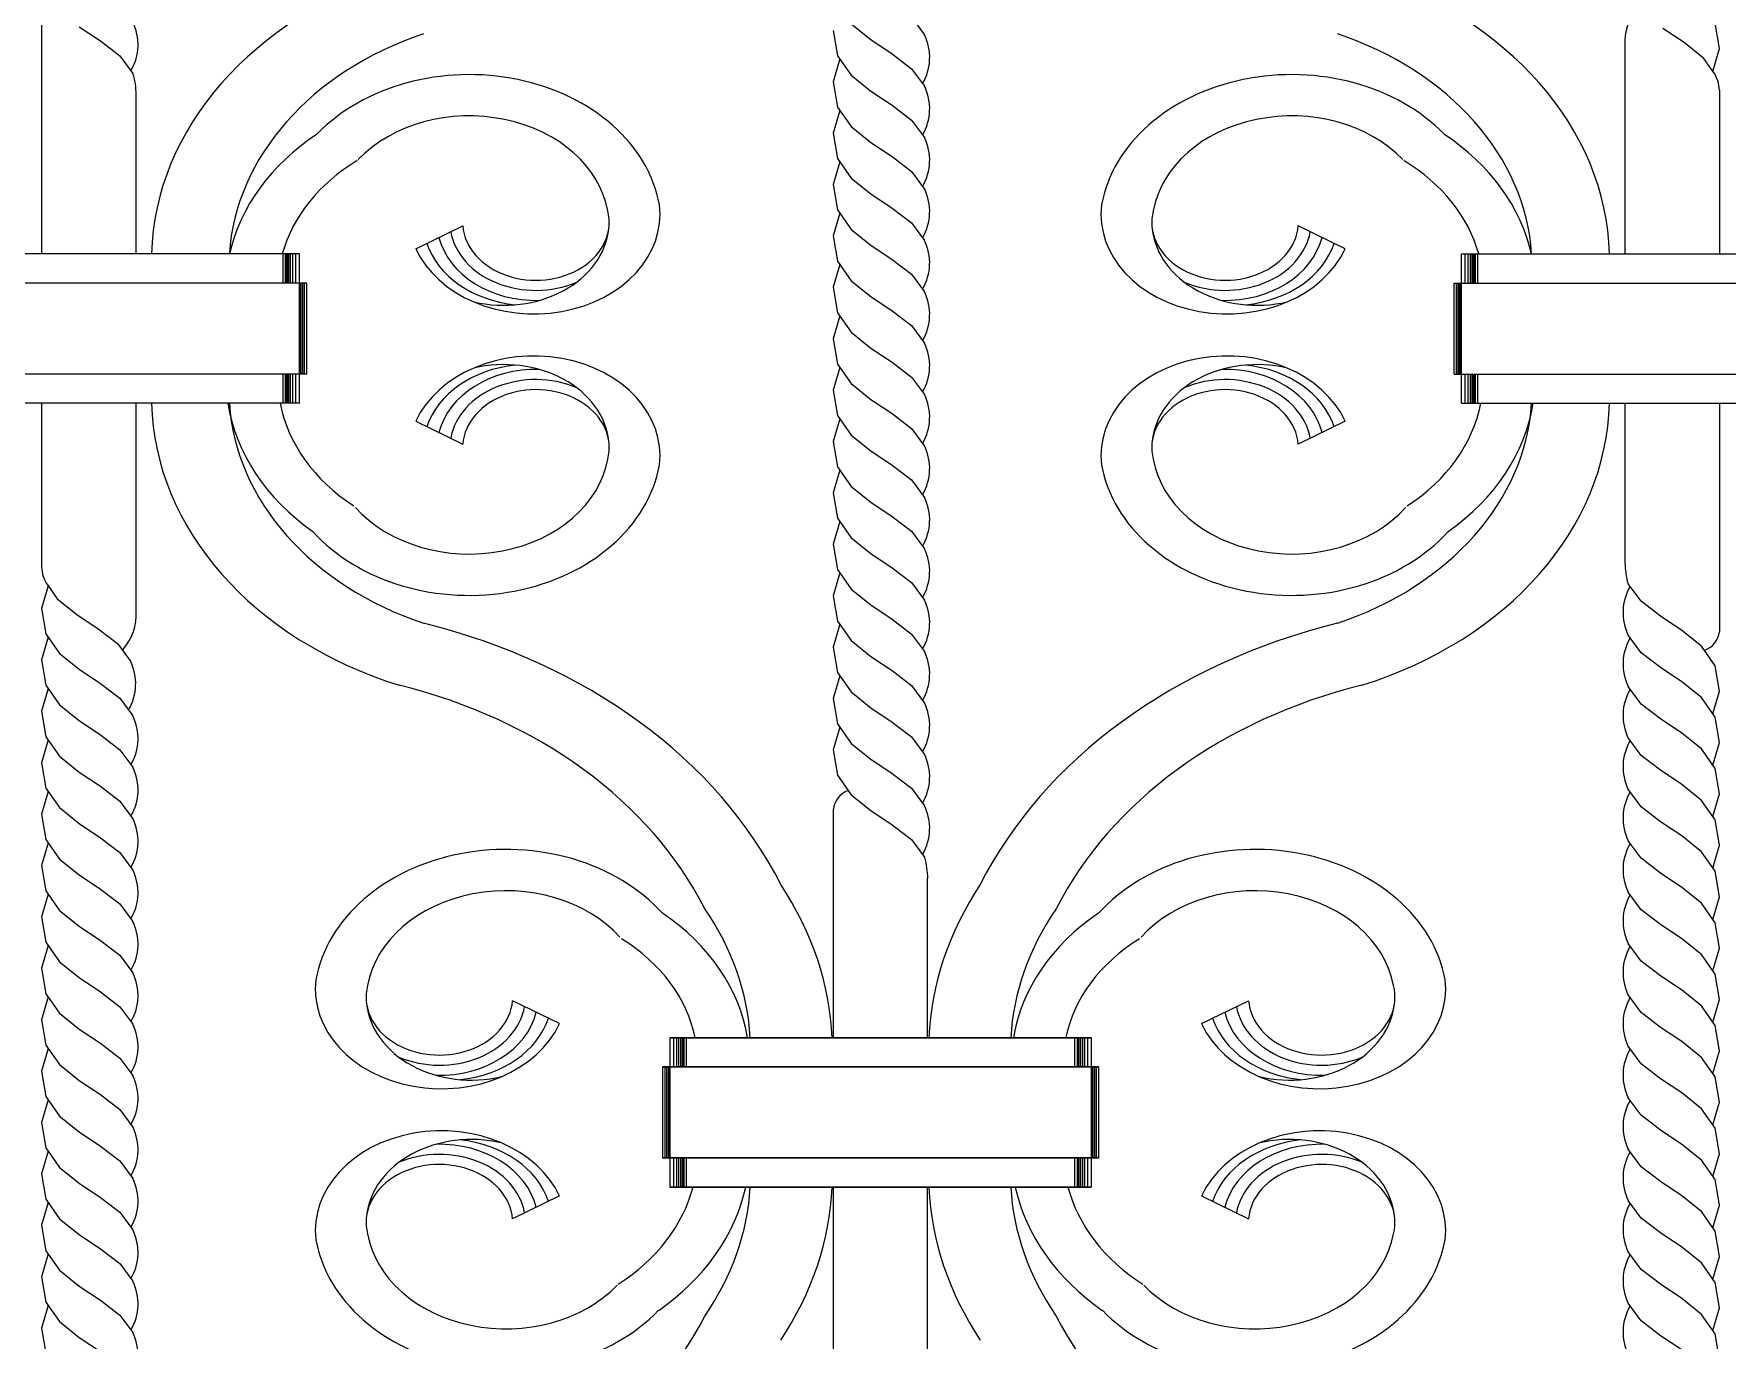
# Model space of a CAD drawing. Header units: inches. Extents: x 16.4 to 39.1, y 11.1 to 26.9.
# Drawn here: x 21.1581 to 21.5335, y 20.6792 to 20.9688 of the extents above; entities that cross this region are included whole.
import ezdxf

# ---------------------------------------------------------------- set-up
doc = ezdxf.new("R2010")
doc.units = ezdxf.units.IN
doc.header["$MEASUREMENT"] = 0

msp = doc.modelspace()

# ---------------------------------------------------------------- linework, layer by layer
at = {"lineweight": 9}
for p, q in [((21.35269, 20.97252), (21.3556, 20.96863)), ((21.15987, 20.92006), (21.15987, 20.97076)), ((21.16819, 20.97042), (21.17293, 20.96727)), ((21.33536, 20.96963), (21.33628, 20.964)), ((21.33935, 20.97107), (21.34369, 20.96757)), ((21.52398, 20.96692), (21.51924, 20.97007)), ((21.5318, 20.96558), (21.53088, 20.97121)), ((21.17293, 20.96727), (21.17719, 20.96398)), ((21.34369, 20.96757), (21.34843, 20.96442)), ((21.3556, 20.96863), (21.3556, 20.96861)), ((21.51087, 20.96789), (21.51087, 20.92006)), ((21.52832, 20.96342), (21.52398, 20.96692)), ((21.53036, 20.96054), (21.5318, 20.96558)), ((21.17719, 20.96398), (21.1801, 20.96008)), ((21.33679, 20.96328), (21.33536, 20.95824)), ((21.33628, 20.964), (21.33935, 20.95968)), ((21.34843, 20.96442), (21.35269, 20.96113)), ((21.53045, 20.96042), (21.52832, 20.96342)), ((21.1801, 20.96008), (21.1801, 20.96006)), ((21.33536, 20.95824), (21.33628, 20.95261)), ((21.33935, 20.95968), (21.34369, 20.95618)), ((21.35269, 20.96113), (21.3556, 20.95723)), ((21.18078, 20.92006), (21.18078, 20.95539)), ((21.34369, 20.95618), (21.34843, 20.95302)), ((21.3556, 20.95723), (21.3556, 20.95721)), ((21.53179, 20.95637), (21.53179, 20.92006)), ((21.33679, 20.95189), (21.33536, 20.94685)), ((21.33628, 20.95261), (21.33935, 20.94828)), ((21.34843, 20.95302), (21.35269, 20.94973)), ((21.33536, 20.94685), (21.33628, 20.94121)), ((21.33935, 20.94828), (21.34369, 20.94478)), ((21.35269, 20.94973), (21.3556, 20.94584)), ((21.34369, 20.94478), (21.34843, 20.94163)), ((21.3556, 20.94584), (21.3556, 20.94582)), ((21.33679, 20.94049), (21.33536, 20.93545)), ((21.33628, 20.94121), (21.33935, 20.93689)), ((21.34843, 20.94163), (21.35269, 20.93834)), ((21.33536, 20.93545), (21.33628, 20.92982)), ((21.33935, 20.93689), (21.34369, 20.93339)), ((21.35269, 20.93834), (21.3556, 20.93444)), ((21.34369, 20.93339), (21.34843, 20.93023)), ((21.3556, 20.93444), (21.3556, 20.93442)), ((21.33679, 20.9291), (21.33536, 20.92406)), ((21.33628, 20.92982), (21.33935, 20.92549)), ((21.34843, 20.93023), (21.35269, 20.92695)), ((21.24279, 20.92121), (21.25322, 20.92628)), ((21.33536, 20.92406), (21.33628, 20.91843)), ((21.33935, 20.92549), (21.34369, 20.92199)), ((21.35269, 20.92695), (21.3556, 20.92305)), ((21.44887, 20.92121), (21.43843, 20.92628)), ((21.21702, 20.92006), (21.12363, 20.92006)), ((21.21337, 20.91361), (21.21337, 20.92006)), ((21.21392, 20.91361), (21.21392, 20.92006)), ((21.21409, 20.91361), (21.21409, 20.92006)), ((21.21433, 20.91361), (21.21433, 20.92006)), ((21.21466, 20.91361), (21.21466, 20.92006)), ((21.21506, 20.91361), (21.21506, 20.92006)), ((21.21555, 20.91361), (21.21555, 20.92006)), ((21.2162, 20.91361), (21.2162, 20.92006)), ((21.21702, 20.88696), (21.21702, 20.92006)), ((21.21702, 20.91361), (21.21702, 20.92006)), ((21.34369, 20.92199), (21.34843, 20.91884)), ((21.3556, 20.92305), (21.3556, 20.92303)), ((21.47463, 20.92006), (21.56802, 20.92006)), ((21.47463, 20.91361), (21.47463, 20.92006)), ((21.47463, 20.88696), (21.47463, 20.92006)), ((21.47545, 20.91361), (21.47545, 20.92006)), ((21.4761, 20.91361), (21.4761, 20.92006)), ((21.47659, 20.91361), (21.47659, 20.92006)), ((21.47699, 20.91361), (21.47699, 20.92006)), ((21.47732, 20.91361), (21.47732, 20.92006)), ((21.47756, 20.91361), (21.47756, 20.92006)), ((21.47773, 20.91361), (21.47773, 20.92006)), ((21.47828, 20.91361), (21.47828, 20.92006)), ((21.33679, 20.9177), (21.33536, 20.91266)), ((21.33628, 20.91843), (21.33935, 20.9141)), ((21.34843, 20.91884), (21.35269, 20.91555)), ((21.21865, 20.91361), (21.122, 20.91361)), ((21.21726, 20.8934), (21.21726, 20.91361)), ((21.21743, 20.8934), (21.21743, 20.91361)), ((21.21775, 20.8934), (21.21775, 20.91361)), ((21.21816, 20.8934), (21.21816, 20.91361)), ((21.21865, 20.8934), (21.21865, 20.91361)), ((21.33536, 20.91266), (21.33628, 20.90703)), ((21.33935, 20.9141), (21.34369, 20.9106)), ((21.35269, 20.91555), (21.3556, 20.91165)), ((21.473, 20.91361), (21.56965, 20.91361)), ((21.473, 20.8934), (21.473, 20.91361)), ((21.47349, 20.8934), (21.47349, 20.91361)), ((21.4739, 20.8934), (21.4739, 20.91361)), ((21.47422, 20.8934), (21.47422, 20.91361)), ((21.47439, 20.8934), (21.47439, 20.91361)), ((21.34369, 20.9106), (21.34843, 20.90744)), ((21.3556, 20.91165), (21.3556, 20.91163)), ((21.33679, 20.90631), (21.33536, 20.90127)), ((21.33628, 20.90703), (21.33935, 20.9027)), ((21.34843, 20.90744), (21.35269, 20.90416)), ((21.33536, 20.90127), (21.33628, 20.89564)), ((21.33935, 20.9027), (21.34369, 20.8992)), ((21.35269, 20.90416), (21.3556, 20.90026)), ((21.34369, 20.8992), (21.34843, 20.89605)), ((21.3556, 20.90026), (21.3556, 20.90024)), ((21.33679, 20.89491), (21.33536, 20.88987)), ((21.33628, 20.89564), (21.33935, 20.89131)), ((21.34843, 20.89605), (21.35269, 20.89276)), ((21.21865, 20.8934), (21.122, 20.8934)), ((21.21337, 20.88696), (21.21337, 20.8934)), ((21.21392, 20.88696), (21.21392, 20.8934)), ((21.21409, 20.88696), (21.21409, 20.8934)), ((21.21433, 20.88696), (21.21433, 20.8934)), ((21.21466, 20.88696), (21.21466, 20.8934)), ((21.21506, 20.88696), (21.21506, 20.8934)), ((21.21555, 20.88696), (21.21555, 20.8934)), ((21.2162, 20.88696), (21.2162, 20.8934)), ((21.21702, 20.88696), (21.21702, 20.8934)), ((21.33935, 20.89131), (21.34369, 20.88781)), ((21.35269, 20.89276), (21.3556, 20.88886)), ((21.473, 20.8934), (21.56965, 20.8934)), ((21.47463, 20.88696), (21.47463, 20.8934)), ((21.47545, 20.88696), (21.47545, 20.8934)), ((21.4761, 20.88696), (21.4761, 20.8934)), ((21.47659, 20.88696), (21.47659, 20.8934)), ((21.47699, 20.88696), (21.47699, 20.8934)), ((21.47732, 20.88696), (21.47732, 20.8934)), ((21.47756, 20.88696), (21.47756, 20.8934)), ((21.47773, 20.88696), (21.47773, 20.8934)), ((21.47828, 20.88696), (21.47828, 20.8934)), ((21.21702, 20.88696), (21.12363, 20.88696)), ((21.15987, 20.85065), (21.15987, 20.88696)), ((21.18078, 20.83913), (21.18078, 20.88696)), ((21.33536, 20.88987), (21.33628, 20.88424)), ((21.34369, 20.88781), (21.34843, 20.88465)), ((21.3556, 20.88886), (21.3556, 20.88884)), ((21.47463, 20.88696), (21.56802, 20.88696)), ((21.51087, 20.88696), (21.51087, 20.85163)), ((21.53179, 20.88696), (21.53179, 20.83626)), ((21.24279, 20.88297), (21.25322, 20.8779)), ((21.33679, 20.88352), (21.33536, 20.87848)), ((21.33628, 20.88424), (21.33935, 20.87991)), ((21.34843, 20.88465), (21.35269, 20.88137)), ((21.44887, 20.88297), (21.43843, 20.8779)), ((21.33935, 20.87991), (21.34369, 20.87641)), ((21.35269, 20.88137), (21.3556, 20.87747)), ((21.33536, 20.87848), (21.33628, 20.87285)), ((21.34369, 20.87641), (21.34843, 20.87326)), ((21.3556, 20.87747), (21.3556, 20.87745)), ((21.33679, 20.87212), (21.33536, 20.86708)), ((21.33628, 20.87285), (21.33935, 20.86852)), ((21.34843, 20.87326), (21.35269, 20.86997)), ((21.33935, 20.86852), (21.34369, 20.86502)), ((21.35269, 20.86997), (21.3556, 20.86607)), ((21.33536, 20.86708), (21.33628, 20.86145)), ((21.34369, 20.86502), (21.34843, 20.86186)), ((21.3556, 20.86607), (21.3556, 20.86605)), ((21.33679, 20.86073), (21.33536, 20.85569)), ((21.33628, 20.86145), (21.33935, 20.85712)), ((21.34843, 20.86186), (21.35269, 20.85858)), ((21.33935, 20.85712), (21.34369, 20.85362)), ((21.35269, 20.85858), (21.3556, 20.85468)), ((21.33536, 20.85569), (21.33628, 20.85006)), ((21.34369, 20.85362), (21.34843, 20.85047)), ((21.3556, 20.85468), (21.3556, 20.85466)), ((21.33679, 20.84933), (21.33536, 20.84429)), ((21.33628, 20.85006), (21.33935, 20.84573)), ((21.34843, 20.85047), (21.35269, 20.84718)), ((21.16129, 20.84648), (21.15986, 20.84144)), ((21.1612, 20.8466), (21.16333, 20.8436)), ((21.33935, 20.84573), (21.34369, 20.84223)), ((21.35269, 20.84718), (21.3556, 20.84328)), ((21.51155, 20.84694), (21.51155, 20.84695)), ((21.51446, 20.84304), (21.51155, 20.84694)), ((21.15986, 20.84144), (21.16077, 20.83581)), ((21.16333, 20.8436), (21.16767, 20.8401)), ((21.33536, 20.84429), (21.33628, 20.83866)), ((21.34369, 20.84223), (21.34843, 20.83907)), ((21.3556, 20.84328), (21.3556, 20.84326)), ((21.51872, 20.83975), (21.51446, 20.84304)), ((21.16767, 20.8401), (21.17241, 20.83695)), ((21.33679, 20.83794), (21.33536, 20.8329)), ((21.33628, 20.83866), (21.33935, 20.83433)), ((21.34843, 20.83907), (21.35269, 20.83579)), ((21.52346, 20.83659), (21.51872, 20.83975)), ((21.16129, 20.83509), (21.15986, 20.83005)), ((21.16077, 20.83581), (21.16384, 20.83148)), ((21.17241, 20.83695), (21.17668, 20.83366)), ((21.17668, 20.83366), (21.17959, 20.82976)), ((21.33935, 20.83433), (21.34369, 20.83083)), ((21.35269, 20.83579), (21.3556, 20.83189)), ((21.51155, 20.83554), (21.51155, 20.83556)), ((21.51446, 20.83164), (21.51155, 20.83554)), ((21.52781, 20.83309), (21.52346, 20.83659)), ((21.15986, 20.83005), (21.16077, 20.82442)), ((21.16384, 20.83148), (21.16819, 20.82798)), ((21.33536, 20.8329), (21.33628, 20.82727)), ((21.34369, 20.83083), (21.34843, 20.82768)), ((21.3556, 20.83189), (21.3556, 20.83187)), ((21.51872, 20.82835), (21.51446, 20.83164)), ((21.53088, 20.82877), (21.52781, 20.83309)), ((21.16819, 20.82798), (21.17293, 20.82483)), ((21.17959, 20.82976), (21.17959, 20.82974)), ((21.33679, 20.82654), (21.33536, 20.8215)), ((21.33628, 20.82727), (21.33935, 20.82294)), ((21.34843, 20.82768), (21.35269, 20.82439)), ((21.52346, 20.8252), (21.51872, 20.82835)), ((21.5318, 20.82314), (21.53088, 20.82877)), ((21.16129, 20.82369), (21.15986, 20.81865)), ((21.16077, 20.82442), (21.16384, 20.82009)), ((21.17293, 20.82483), (21.17719, 20.82154)), ((21.33935, 20.82294), (21.34369, 20.81944)), ((21.35269, 20.82439), (21.3556, 20.82049)), ((21.51155, 20.82415), (21.51155, 20.82416)), ((21.51446, 20.82025), (21.51155, 20.82415)), ((21.52781, 20.8217), (21.52346, 20.8252)), ((21.53036, 20.8181), (21.5318, 20.82314)), ((21.15986, 20.81865), (21.16077, 20.81302)), ((21.16384, 20.82009), (21.16819, 20.81659)), ((21.17719, 20.82154), (21.1801, 20.81764)), ((21.33536, 20.8215), (21.33628, 20.81587)), ((21.34369, 20.81944), (21.34843, 20.81628)), ((21.3556, 20.82049), (21.3556, 20.82048)), ((21.51872, 20.81696), (21.51446, 20.82025)), ((21.53088, 20.81737), (21.52781, 20.8217)), ((21.16819, 20.81659), (21.17293, 20.81343)), ((21.1801, 20.81764), (21.1801, 20.81762)), ((21.33679, 20.81515), (21.33536, 20.81011)), ((21.33628, 20.81587), (21.33935, 20.81155)), ((21.34843, 20.81628), (21.35269, 20.813)), ((21.52346, 20.81381), (21.51872, 20.81696)), ((21.5318, 20.81174), (21.53088, 20.81737)), ((21.16129, 20.8123), (21.15986, 20.80726)), ((21.16077, 20.81302), (21.16384, 20.80869)), ((21.17293, 20.81343), (21.17719, 20.81015)), ((21.33935, 20.81155), (21.34369, 20.80804)), ((21.35269, 20.813), (21.3556, 20.8091)), ((21.51155, 20.81275), (21.51155, 20.81277)), ((21.51446, 20.80885), (21.51155, 20.81275)), ((21.52781, 20.8103), (21.52346, 20.81381)), ((21.53036, 20.8067), (21.5318, 20.81174)), ((21.16384, 20.80869), (21.16819, 20.80519)), ((21.17719, 20.81015), (21.1801, 20.80625)), ((21.33536, 20.81011), (21.33628, 20.80448)), ((21.34369, 20.80804), (21.34843, 20.80489)), ((21.3556, 20.8091), (21.3556, 20.80908)), ((21.51872, 20.80557), (21.51446, 20.80885)), ((21.53088, 20.80598), (21.52781, 20.8103)), ((21.15986, 20.80726), (21.16077, 20.80163)), ((21.16819, 20.80519), (21.17293, 20.80204)), ((21.1801, 20.80625), (21.1801, 20.80623)), ((21.33628, 20.80448), (21.33935, 20.80015)), ((21.34843, 20.80489), (21.35269, 20.8016)), ((21.52346, 20.80241), (21.51872, 20.80557)), ((21.5318, 20.80035), (21.53088, 20.80598)), ((21.16129, 20.8009), (21.15986, 20.79586)), ((21.16077, 20.80163), (21.16384, 20.7973)), ((21.17293, 20.80204), (21.17719, 20.79875)), ((21.33935, 20.80015), (21.34369, 20.79665)), ((21.35269, 20.8016), (21.3556, 20.7977)), ((21.51155, 20.80136), (21.51155, 20.80137)), ((21.51446, 20.79746), (21.51155, 20.80136)), ((21.52781, 20.79891), (21.52346, 20.80241)), ((21.53036, 20.79531), (21.5318, 20.80035)), ((21.16384, 20.7973), (21.16819, 20.7938)), ((21.17719, 20.79875), (21.1801, 20.79485)), ((21.33537, 20.74629), (21.33537, 20.79698)), ((21.34369, 20.79665), (21.34843, 20.79349)), ((21.3556, 20.7977), (21.3556, 20.79769)), ((21.51872, 20.79417), (21.51446, 20.79746)), ((21.53088, 20.79458), (21.52781, 20.79891)), ((21.15986, 20.79586), (21.16077, 20.79023)), ((21.16819, 20.7938), (21.17293, 20.79064)), ((21.1801, 20.79485), (21.1801, 20.79483)), ((21.34843, 20.79349), (21.35269, 20.79021)), ((21.52346, 20.79102), (21.51872, 20.79417)), ((21.5318, 20.78895), (21.53088, 20.79458)), ((21.16129, 20.78951), (21.15986, 20.78447)), ((21.16077, 20.79023), (21.16384, 20.7859)), ((21.17293, 20.79064), (21.17719, 20.78736)), ((21.35269, 20.79021), (21.3556, 20.78631)), ((21.51155, 20.78996), (21.51155, 20.78998)), ((21.51446, 20.78606), (21.51155, 20.78996)), ((21.52781, 20.78751), (21.52346, 20.79102)), ((21.53036, 20.78391), (21.5318, 20.78895)), ((21.16384, 20.7859), (21.16819, 20.7824)), ((21.17719, 20.78736), (21.1801, 20.78346)), ((21.3556, 20.78631), (21.3556, 20.78629)), ((21.51872, 20.78278), (21.51446, 20.78606)), ((21.53088, 20.78319), (21.52781, 20.78751)), ((21.15986, 20.78447), (21.16077, 20.77884)), ((21.16819, 20.7824), (21.17293, 20.77925)), ((21.1801, 20.78346), (21.1801, 20.78344)), ((21.35628, 20.74629), (21.35628, 20.78162)), ((21.52346, 20.77962), (21.51872, 20.78278)), ((21.5318, 20.77756), (21.53088, 20.78319)), ((21.16129, 20.77811), (21.15986, 20.77307)), ((21.16077, 20.77884), (21.16384, 20.77451)), ((21.17293, 20.77925), (21.17719, 20.77596)), ((21.51155, 20.77857), (21.51155, 20.77858)), ((21.51446, 20.77467), (21.51155, 20.77857)), ((21.52781, 20.77612), (21.52346, 20.77962)), ((21.53036, 20.77252), (21.5318, 20.77756)), ((21.16384, 20.77451), (21.16819, 20.77101)), ((21.17719, 20.77596), (21.1801, 20.77206)), ((21.51872, 20.77138), (21.51446, 20.77467)), ((21.53088, 20.77179), (21.52781, 20.77612)), ((21.15986, 20.77307), (21.16077, 20.76744)), ((21.16819, 20.77101), (21.17293, 20.76785)), ((21.1801, 20.77206), (21.1801, 20.77204)), ((21.52346, 20.76823), (21.51872, 20.77138)), ((21.5318, 20.76616), (21.53088, 20.77179)), ((21.16129, 20.76672), (21.15986, 20.76168)), ((21.16077, 20.76744), (21.16384, 20.76311)), ((21.17293, 20.76785), (21.17719, 20.76457)), ((21.51155, 20.76717), (21.51155, 20.76719)), ((21.51446, 20.76327), (21.51155, 20.76717)), ((21.52781, 20.76472), (21.52346, 20.76823)), ((21.53036, 20.76112), (21.5318, 20.76616)), ((21.16384, 20.76311), (21.16819, 20.75961)), ((21.17719, 20.76457), (21.1801, 20.76067)), ((21.51872, 20.75999), (21.51446, 20.76327)), ((21.53088, 20.7604), (21.52781, 20.76472)), ((21.15986, 20.76168), (21.16077, 20.75605)), ((21.16819, 20.75961), (21.17293, 20.75646)), ((21.1801, 20.76067), (21.1801, 20.76065)), ((21.52346, 20.75683), (21.51872, 20.75999)), ((21.5318, 20.75477), (21.53088, 20.7604)), ((21.16129, 20.75532), (21.15986, 20.75028)), ((21.16077, 20.75605), (21.16384, 20.75172)), ((21.17293, 20.75646), (21.17719, 20.75317)), ((21.51155, 20.75578), (21.51155, 20.75579)), ((21.51446, 20.75188), (21.51155, 20.75578)), ((21.52781, 20.75333), (21.52346, 20.75683)), ((21.16384, 20.75172), (21.16819, 20.74822)), ((21.17719, 20.75317), (21.1801, 20.74927)), ((21.27468, 20.74943), (21.26424, 20.7545)), ((21.41697, 20.74943), (21.42741, 20.7545)), ((21.51872, 20.74859), (21.51446, 20.75188)), ((21.53088, 20.749), (21.52781, 20.75333)), ((21.53036, 20.74973), (21.5318, 20.75477)), ((21.15986, 20.75028), (21.16077, 20.74465)), ((21.16819, 20.74822), (21.17293, 20.74506)), ((21.1801, 20.74927), (21.1801, 20.74926)), ((21.52346, 20.74544), (21.51872, 20.74859)), ((21.5318, 20.74337), (21.53088, 20.749)), ((21.16129, 20.74393), (21.15986, 20.73889)), ((21.16077, 20.74465), (21.16384, 20.74033)), ((21.17293, 20.74506), (21.17719, 20.74178)), ((21.29913, 20.74629), (21.29913, 20.71319)), ((21.29913, 20.74629), (21.29913, 20.73984)), ((21.29913, 20.74629), (21.29913, 20.73984)), ((21.29913, 20.74629), (21.29913, 20.71319)), ((21.39252, 20.74629), (21.29913, 20.74629)), ((21.29913, 20.74629), (21.39252, 20.74629)), ((21.29994, 20.74629), (21.29994, 20.73984)), ((21.29994, 20.74629), (21.29994, 20.73984)), ((21.30059, 20.74629), (21.30059, 20.73984)), ((21.30059, 20.74629), (21.30059, 20.73984)), ((21.30108, 20.74629), (21.30108, 20.73984)), ((21.30108, 20.74629), (21.30108, 20.73984)), ((21.30149, 20.74629), (21.30149, 20.73984)), ((21.30149, 20.74629), (21.30149, 20.73984)), ((21.30182, 20.74629), (21.30182, 20.73984)), ((21.30182, 20.74629), (21.30182, 20.73984)), ((21.30206, 20.74629), (21.30206, 20.73984)), ((21.30206, 20.74629), (21.30206, 20.73984)), ((21.30222, 20.74629), (21.30222, 20.73984)), ((21.30222, 20.74629), (21.30222, 20.73984)), ((21.30278, 20.74629), (21.30278, 20.73984)), ((21.30278, 20.74629), (21.30278, 20.73984)), ((21.38887, 20.74629), (21.38887, 20.73984)), ((21.38887, 20.74629), (21.38887, 20.73984)), ((21.38943, 20.74629), (21.38943, 20.73984)), ((21.38943, 20.74629), (21.38943, 20.73984)), ((21.38959, 20.74629), (21.38959, 20.73984)), ((21.38959, 20.74629), (21.38959, 20.73984)), ((21.38983, 20.74629), (21.38983, 20.73984)), ((21.38983, 20.74629), (21.38983, 20.73984)), ((21.39016, 20.74629), (21.39016, 20.73984)), ((21.39016, 20.74629), (21.39016, 20.73984)), ((21.39057, 20.74629), (21.39057, 20.73984)), ((21.39057, 20.74629), (21.39057, 20.73984)), ((21.39106, 20.74629), (21.39106, 20.73984)), ((21.39106, 20.74629), (21.39106, 20.73984)), ((21.39171, 20.74629), (21.39171, 20.73984)), ((21.39171, 20.74629), (21.39171, 20.73984)), ((21.39252, 20.74629), (21.39252, 20.71319)), ((21.39252, 20.74629), (21.39252, 20.73984)), ((21.39252, 20.74629), (21.39252, 20.73984)), ((21.39252, 20.74629), (21.39252, 20.71319)), ((21.51155, 20.74438), (21.51155, 20.7444)), ((21.51446, 20.74048), (21.51155, 20.74438)), ((21.52781, 20.74194), (21.52346, 20.74544)), ((21.16384, 20.74033), (21.16819, 20.73682)), ((21.17719, 20.74178), (21.1801, 20.73788)), ((21.2975, 20.73984), (21.2975, 20.71963)), ((21.2975, 20.73984), (21.2975, 20.71963)), ((21.39415, 20.73984), (21.2975, 20.73984)), ((21.2975, 20.73984), (21.39415, 20.73984)), ((21.29799, 20.73984), (21.29799, 20.71963)), ((21.29799, 20.73984), (21.29799, 20.71963)), ((21.2984, 20.73984), (21.2984, 20.71963)), ((21.2984, 20.73984), (21.2984, 20.71963)), ((21.29872, 20.73984), (21.29872, 20.71963)), ((21.29872, 20.73984), (21.29872, 20.71963)), ((21.29888, 20.73984), (21.29888, 20.71963)), ((21.29888, 20.73984), (21.29888, 20.71963)), ((21.39277, 20.73984), (21.39277, 20.71963)), ((21.39277, 20.73984), (21.39277, 20.71963)), ((21.39293, 20.73984), (21.39293, 20.71963)), ((21.39293, 20.73984), (21.39293, 20.71963)), ((21.39325, 20.73984), (21.39325, 20.71963)), ((21.39325, 20.73984), (21.39325, 20.71963)), ((21.39366, 20.73984), (21.39366, 20.71963)), ((21.39366, 20.73984), (21.39366, 20.71963)), ((21.39415, 20.73984), (21.39415, 20.71963)), ((21.39415, 20.73984), (21.39415, 20.71963)), ((21.51872, 20.7372), (21.51446, 20.74048)), ((21.53088, 20.73761), (21.52781, 20.74194)), ((21.53036, 20.73833), (21.5318, 20.74337)), ((21.15986, 20.73889), (21.16077, 20.73326)), ((21.16819, 20.73682), (21.17293, 20.73367)), ((21.1801, 20.73788), (21.1801, 20.73786)), ((21.52346, 20.73404), (21.51872, 20.7372)), ((21.5318, 20.73198), (21.53088, 20.73761)), ((21.16129, 20.73253), (21.15986, 20.72749)), ((21.16077, 20.73326), (21.16384, 20.72893)), ((21.17293, 20.73367), (21.17719, 20.73038)), ((21.51155, 20.73299), (21.51155, 20.73301)), ((21.51446, 20.72909), (21.51155, 20.73299)), ((21.52781, 20.73054), (21.52346, 20.73404)), ((21.16384, 20.72893), (21.16819, 20.72543)), ((21.17719, 20.73038), (21.1801, 20.72648)), ((21.51872, 20.7258), (21.51446, 20.72909)), ((21.53088, 20.72621), (21.52781, 20.73054)), ((21.53036, 20.72694), (21.5318, 20.73198)), ((21.15986, 20.72749), (21.16077, 20.72186)), ((21.16819, 20.72543), (21.17293, 20.72227)), ((21.1801, 20.72648), (21.1801, 20.72647)), ((21.52346, 20.72265), (21.51872, 20.7258)), ((21.5318, 20.72058), (21.53088, 20.72621)), ((21.16129, 20.72114), (21.15986, 20.7161)), ((21.16077, 20.72186), (21.16384, 20.71754)), ((21.17293, 20.72227), (21.17719, 20.71899)), ((21.51155, 20.72159), (21.51155, 20.72161)), ((21.51446, 20.71769), (21.51155, 20.72159)), ((21.52781, 20.71915), (21.52346, 20.72265)), ((21.16384, 20.71754), (21.16819, 20.71403)), ((21.17719, 20.71899), (21.1801, 20.71509)), ((21.39415, 20.71963), (21.2975, 20.71963)), ((21.2975, 20.71963), (21.39415, 20.71963)), ((21.29913, 20.71963), (21.29913, 20.71319)), ((21.29913, 20.71963), (21.29913, 20.71319)), ((21.29994, 20.71963), (21.29994, 20.71319)), ((21.29994, 20.71963), (21.29994, 20.71319)), ((21.30059, 20.71963), (21.30059, 20.71319)), ((21.30059, 20.71963), (21.30059, 20.71319)), ((21.30108, 20.71963), (21.30108, 20.71319)), ((21.30108, 20.71963), (21.30108, 20.71319)), ((21.30149, 20.71963), (21.30149, 20.71319)), ((21.30149, 20.71963), (21.30149, 20.71319)), ((21.30182, 20.71963), (21.30182, 20.71319)), ((21.30182, 20.71963), (21.30182, 20.71319)), ((21.30206, 20.71963), (21.30206, 20.71319)), ((21.30206, 20.71963), (21.30206, 20.71319)), ((21.30222, 20.71963), (21.30222, 20.71319)), ((21.30222, 20.71963), (21.30222, 20.71319)), ((21.30278, 20.71963), (21.30278, 20.71319)), ((21.30278, 20.71963), (21.30278, 20.71319)), ((21.38887, 20.71963), (21.38887, 20.71319)), ((21.38887, 20.71963), (21.38887, 20.71319)), ((21.38943, 20.71963), (21.38943, 20.71319)), ((21.38943, 20.71963), (21.38943, 20.71319)), ((21.38959, 20.71963), (21.38959, 20.71319)), ((21.38959, 20.71963), (21.38959, 20.71319)), ((21.38983, 20.71963), (21.38983, 20.71319)), ((21.38983, 20.71963), (21.38983, 20.71319)), ((21.39016, 20.71963), (21.39016, 20.71319)), ((21.39016, 20.71963), (21.39016, 20.71319)), ((21.39057, 20.71963), (21.39057, 20.71319)), ((21.39057, 20.71963), (21.39057, 20.71319)), ((21.39106, 20.71963), (21.39106, 20.71319)), ((21.39106, 20.71963), (21.39106, 20.71319)), ((21.39171, 20.71963), (21.39171, 20.71319)), ((21.39171, 20.71963), (21.39171, 20.71319)), ((21.39252, 20.71963), (21.39252, 20.71319)), ((21.39252, 20.71963), (21.39252, 20.71319)), ((21.51872, 20.71441), (21.51446, 20.71769)), ((21.53088, 20.71482), (21.52781, 20.71915)), ((21.53036, 20.71554), (21.5318, 20.72058)), ((21.15986, 20.7161), (21.16077, 20.71047)), ((21.16819, 20.71403), (21.17293, 20.71088)), ((21.1801, 20.71509), (21.1801, 20.71507)), ((21.52346, 20.71125), (21.51872, 20.71441)), ((21.5318, 20.70919), (21.53088, 20.71482)), ((21.16129, 20.70974), (21.15986, 20.7047)), ((21.16077, 20.71047), (21.16384, 20.70614)), ((21.17293, 20.71088), (21.17719, 20.70759)), ((21.27468, 20.7112), (21.26424, 20.70613)), ((21.39252, 20.71319), (21.29913, 20.71319)), ((21.29913, 20.71319), (21.39252, 20.71319)), ((21.33537, 20.67688), (21.33537, 20.71319)), ((21.35628, 20.66535), (21.35628, 20.71319)), ((21.41697, 20.7112), (21.42741, 20.70613)), ((21.51155, 20.7102), (21.51155, 20.71022)), ((21.51446, 20.7063), (21.51155, 20.7102)), ((21.52781, 20.70775), (21.52346, 20.71125)), ((21.16384, 20.70614), (21.16819, 20.70264)), ((21.17719, 20.70759), (21.1801, 20.70369)), ((21.51872, 20.70301), (21.51446, 20.7063)), ((21.53088, 20.70342), (21.52781, 20.70775)), ((21.53036, 20.70415), (21.5318, 20.70919)), ((21.15986, 20.7047), (21.16077, 20.69907)), ((21.16819, 20.70264), (21.17293, 20.69948)), ((21.1801, 20.70369), (21.1801, 20.70368)), ((21.52346, 20.69986), (21.51872, 20.70301)), ((21.5318, 20.69779), (21.53088, 20.70342)), ((21.16077, 20.69907), (21.16384, 20.69475)), ((21.17293, 20.69948), (21.17719, 20.6962)), ((21.51155, 20.6988), (21.51155, 20.69882)), ((21.51446, 20.6949), (21.51155, 20.6988)), ((21.52781, 20.69636), (21.52346, 20.69986)), ((21.16129, 20.69835), (21.15986, 20.69331)), ((21.16384, 20.69475), (21.16819, 20.69124)), ((21.17719, 20.6962), (21.1801, 20.6923)), ((21.51872, 20.69162), (21.51446, 20.6949)), ((21.53088, 20.69203), (21.52781, 20.69636)), ((21.53036, 20.69275), (21.5318, 20.69779)), ((21.15986, 20.69331), (21.16077, 20.68768)), ((21.16819, 20.69124), (21.17293, 20.68809)), ((21.1801, 20.6923), (21.1801, 20.69228)), ((21.52346, 20.68846), (21.51872, 20.69162)), ((21.5318, 20.6864), (21.53088, 20.69203)), ((21.16077, 20.68768), (21.16384, 20.68335)), ((21.17293, 20.68809), (21.17719, 20.6848)), ((21.51155, 20.68741), (21.51155, 20.68743)), ((21.51446, 20.68351), (21.51155, 20.68741)), ((21.52781, 20.68496), (21.52346, 20.68846)), ((21.16129, 20.68695), (21.15986, 20.68191)), ((21.17719, 20.6848), (21.1801, 20.6809)), ((21.51872, 20.68022), (21.51446, 20.68351)), ((21.53088, 20.68063), (21.52781, 20.68496)), ((21.53036, 20.68136), (21.5318, 20.6864)), ((21.15986, 20.68191), (21.16077, 20.67628)), ((21.16384, 20.68335), (21.16819, 20.67985)), ((21.16819, 20.67985), (21.17293, 20.6767)), ((21.1801, 20.6809), (21.1801, 20.68089)), ((21.52346, 20.67707), (21.51872, 20.68022)), ((21.5318, 20.675), (21.53088, 20.68063))]:
    msp.add_line(p, q, dxfattribs=at)
for centre, major_axis, start_param, end_param in [((21.27097, 20.91872), (-0.08676, 0), -1.194939, -0.019545), ((21.42068, 20.91872), (-0.08676, 0), 3.161138, 4.336531), ((21.52804, 20.96704), (0.01721, 0), 2.535729, 3.203825), ((21.16311, 20.9665), (0.01812, 0), -0.418478, 0.356149), ((21.27223, 20.91725), (-0.07084, 0), -1.169155, -0.050042), ((21.41943, 20.91725), (0.07084, 0), 0.050042, 1.169155), ((21.33861, 20.96365), (-0.01812, 0), 2.723114, 3.497742), ((21.25468, 20.92612), (0.04258, 0), 0.143123, 2.489844), ((21.43697, 20.92612), (0.04258, 0), 0.651749, 2.998469), ((21.15643, 20.95555), (-0.02436, 0), 3.133545, 3.378221), ((21.52133, 20.95637), (-0.01046, 0), 3.141593, 3.653063), ((21.33861, 20.95225), (-0.01812, 0), 2.723114, 3.497742), ((21.25468, 20.92612), (0.03101, 0), 0.143123, 2.489844), ((21.43697, 20.92612), (0.03101, 0), 0.651749, 2.998469), ((21.25726, 20.91227), (-0.05661, 0), -0.871612, -0.174665), ((21.43439, 20.91227), (-0.05661, 0), 3.316258, 4.013205), ((21.33861, 20.94086), (-0.01812, 0), 2.723114, 3.497742), ((21.2571, 20.91254), (0.04491, 0), 2.224676, 2.928559), ((21.43455, 20.91254), (-0.04491, 0), 3.354626, 4.058509), ((21.33861, 20.92946), (-0.01812, 0), 2.723114, 3.497742), ((21.269, 20.92887), (0.02795, 0), 3.495356, 6.376283), ((21.26944, 20.92708), (-0.01625, 0), 0.061988, 3.34072), ((21.42265, 20.92887), (-0.02795, 0), -0.093098, 2.787829), ((21.42221, 20.92708), (-0.01625, 0), -0.199128, 3.079605), ((21.26944, 20.92708), (-0.02191, 0), 0.195046, 1.604564), ((21.26944, 20.92708), (0.01908, 0), 3.280941, 5.200817), ((21.26233, 20.92714), (0.02334, 0), 4.422247, 6.202245), ((21.42932, 20.92714), (-0.02334, 0), 0.08094, 1.860939), ((21.42221, 20.92708), (-0.01908, 0), 1.082368, 3.002244), ((21.42221, 20.92708), (-0.02191, 0), 1.537028, 2.946547), ((21.26789, 20.92715), (0.02342, 0), 3.400397, 4.58213), ((21.33861, 20.91807), (-0.01812, 0), 2.723114, 3.497742), ((21.42376, 20.92715), (0.02342, 0), -1.440537, -0.258804), ((21.33861, 20.90667), (-0.01812, 0), 2.723114, 3.497742), ((21.269, 20.87531), (0.02795, 0), -0.093098, 2.787829), ((21.33861, 20.89528), (-0.01812, 0), 2.723114, 3.497742), ((21.42265, 20.87531), (0.02795, 0), 0.353764, 3.23469), ((21.26789, 20.87703), (-0.02342, 0), -1.440537, -0.258804), ((21.26944, 20.87711), (0.02191, 0), 1.537028, 2.946547), ((21.26233, 20.87705), (-0.02334, 0), 3.222533, 5.002531), ((21.42932, 20.87705), (-0.02334, 0), 4.422247, 6.202245), ((21.42221, 20.87711), (-0.02191, 0), 3.336638, 4.746157), ((21.42376, 20.87703), (0.02342, 0), 0.258804, 1.440537), ((21.26944, 20.87711), (-0.01908, 0), 4.223961, 6.143837), ((21.26944, 20.87711), (-0.01625, 0), 2.942465, 6.221198), ((21.42221, 20.87711), (0.01625, 0), 0.061988, 3.34072), ((21.42221, 20.87711), (-0.01908, 0), 3.280941, 5.200817), ((21.27097, 20.8883), (0.08676, 0), 3.161138, 4.336531), ((21.25811, 20.89249), (0.05741, 0), 3.263615, 3.986585), ((21.27223, 20.88976), (0.07084, 0), 3.191635, 4.310748), ((21.25819, 20.89232), (-0.04594, 0), 0.147937, 0.88405), ((21.33861, 20.88388), (-0.01812, 0), 2.723114, 3.497742), ((21.41943, 20.88976), (-0.07084, 0), 1.972438, 3.091551), ((21.42068, 20.8883), (0.08676, 0), -1.194939, -0.019545), ((21.43346, 20.89232), (-0.04594, 0), 2.257542, 2.993655), ((21.43354, 20.89249), (-0.05741, 0), 2.296601, 3.019571), ((21.33861, 20.87249), (-0.01812, 0), 2.723114, 3.497742), ((21.25468, 20.87806), (0.04258, 0), 3.760788, 6.140062), ((21.25468, 20.87806), (0.03101, 0), 3.760788, 6.140062), ((21.43697, 20.87806), (-0.04258, 0), 0.143123, 2.522398), ((21.43697, 20.87806), (-0.03101, 0), 0.143123, 2.522398), ((21.33861, 20.86109), (-0.01812, 0), 2.723114, 3.497742), ((21.33861, 20.8497), (-0.01812, 0), 2.723114, 3.497742), ((21.17032, 20.85065), (-0.01046, 0), 0, 0.51147), ((21.53523, 20.85147), (0.02436, 0), 3.133545, 3.378221), ((21.52855, 20.84052), (-0.01812, 0), -0.418478, 0.356149), ((21.33861, 20.8383), (-0.01812, 0), 2.723114, 3.497742), ((21.16361, 20.83997), (0.01721, 0), -0.605864, 0.062232), ((21.20719, 20.74335), (0.12551, 0), 0.380418, 1.268707), ((21.48446, 20.74335), (-0.12551, 0), -1.268707, -0.380418), ((21.52855, 20.82912), (0.01812, 0), 2.723114, 3.497742), ((21.52531, 20.83659), (0.00649, 0), -1.056819, -0.064307), ((21.33861, 20.82691), (-0.01812, 0), 2.723114, 3.497742), ((21.16259, 20.82478), (0.01812, 0), -0.418478, 0.356149), ((21.20719, 20.74335), (-0.10733, 0), 3.522011, 4.4103), ((21.48446, 20.74335), (0.10733, 0), 1.872886, 2.761174), ((21.52855, 20.81773), (0.01812, 0), 2.723114, 3.497742), ((21.33861, 20.81552), (-0.01812, 0), 2.723114, 3.497742), ((21.16311, 20.81266), (0.01812, 0), -0.418478, 0.356149), ((21.52855, 20.80633), (0.01812, 0), 2.723114, 3.497742), ((21.33861, 20.80412), (-0.01812, 0), 2.723114, 3.497742), ((21.16311, 20.80127), (0.01812, 0), -0.418478, 0.356149), ((21.34185, 20.79665), (-0.00649, 0), -1.056819, -0.064307), ((21.52855, 20.79494), (0.01812, 0), 2.723114, 3.497742), ((21.33861, 20.79273), (-0.01812, 0), 2.723114, 3.497742), ((21.16311, 20.78987), (0.01812, 0), -0.418478, 0.356149), ((21.26279, 20.75434), (-0.04258, 0), 3.760788, 6.140062), ((21.42886, 20.75434), (-0.04258, 0), 3.284716, 5.66399), ((21.52855, 20.78354), (0.01812, 0), 2.723114, 3.497742), ((21.33193, 20.78177), (-0.02436, 0), 3.133545, 3.378221), ((21.16311, 20.77848), (0.01812, 0), -0.418478, 0.356149), ((21.26279, 20.75434), (-0.03101, 0), 3.760788, 6.140062), ((21.23493, 20.74338), (0.10026, 0), 0.036611, 0.482989), ((21.45672, 20.74338), (-0.10026, 0), -0.482989, -0.036611), ((21.42886, 20.75434), (-0.03101, 0), 3.284716, 5.66399), ((21.52855, 20.77215), (0.01812, 0), 2.723114, 3.497742), ((21.26189, 20.74082), (0.05489, 0), 0.126108, 0.865728), ((21.23447, 20.74348), (0.08255, 0), 0.043017, 0.501645), ((21.45718, 20.74348), (-0.08255, 0), -0.501645, -0.043017), ((21.42976, 20.74082), (-0.05489, 0), -0.865728, -0.126108), ((21.16311, 20.76708), (0.01812, 0), -0.418478, 0.356149), ((21.26172, 20.74101), (0.04351, 0), 0.153942, 0.910569), ((21.42993, 20.74101), (0.04351, 0), 2.231024, 2.98765), ((21.52855, 20.76075), (0.01812, 0), 2.723114, 3.497742), ((21.16311, 20.75569), (-0.01812, 0), 2.723114, 3.497742), ((21.24847, 20.75709), (-0.02795, 0), -0.093098, 2.787829), ((21.44318, 20.75709), (-0.02795, 0), 0.353764, 3.23469), ((21.24803, 20.7553), (-0.01625, 0), -0.199128, 3.079605), ((21.44363, 20.7553), (0.01625, 0), 3.20358, 6.482313), ((21.52855, 20.74936), (0.01812, 0), 2.723114, 3.497742), ((21.25514, 20.75536), (-0.02334, 0), 0.08094, 1.860939), ((21.24803, 20.7553), (0.01908, 0), 4.223961, 6.143837), ((21.24803, 20.7553), (0.02191, 0), 4.678621, 6.08814), ((21.44363, 20.7553), (-0.02191, 0), 0.195046, 1.604564), ((21.44363, 20.7553), (-0.01908, 0), 0.139349, 2.059224), ((21.43651, 20.75536), (0.02334, 0), 4.422247, 6.202245), ((21.16311, 20.7443), (0.01812, 0), -0.418478, 0.356149), ((21.24958, 20.75537), (-0.02342, 0), 1.701055, 2.882789), ((21.44207, 20.75537), (0.02342, 0), 3.400397, 4.58213), ((21.52855, 20.73797), (-0.01812, 0), -0.418478, 0.356149), ((21.16311, 20.7329), (0.01812, 0), -0.418478, 0.356149), ((21.52855, 20.72657), (0.01812, 0), 2.723114, 3.497742), ((21.16311, 20.72151), (0.01812, 0), -0.418478, 0.356149), ((21.24847, 20.70353), (-0.02795, 0), 3.495356, 6.376283), ((21.44318, 20.70353), (-0.02795, 0), 3.048495, 5.929422), ((21.25514, 20.70527), (0.02334, 0), 1.280654, 3.060652), ((21.24803, 20.70533), (0.01908, 0), 0.139349, 2.059224), ((21.24803, 20.70533), (0.02191, 0), 0.195046, 1.604564), ((21.24958, 20.70525), (0.02342, 0), 0.258804, 1.440537), ((21.44207, 20.70525), (-0.02342, 0), -1.440537, -0.258804), ((21.44363, 20.70533), (-0.02191, 0), 4.678621, 6.08814), ((21.44363, 20.70533), (-0.01908, 0), 4.223961, 6.143837), ((21.43651, 20.70527), (0.02334, 0), 0.08094, 1.860939), ((21.52855, 20.71518), (0.01812, 0), 2.723114, 3.497742), ((21.24803, 20.70533), (-0.01625, 0), 3.20358, 6.482313), ((21.44363, 20.70533), (0.01625, 0), -0.199128, 3.079605), ((21.16311, 20.71011), (0.01812, 0), -0.418478, 0.356149), ((21.25778, 20.72083), (0.04748, 0), -0.889379, -0.204977), ((21.25755, 20.72108), (-0.05926, 0), 2.291301, 2.972346), ((21.23447, 20.71599), (-0.08255, 0), 2.639948, 3.098576), ((21.23493, 20.71609), (-0.10026, 0), 2.658604, 3.104981), ((21.45672, 20.71609), (0.10026, 0), 3.178204, 3.624581), ((21.45718, 20.71599), (0.08255, 0), 3.184609, 3.643237), ((21.4341, 20.72108), (0.05926, 0), 3.31084, 3.991884), ((21.43387, 20.72083), (-0.04748, 0), 0.204977, 0.889379), ((21.52855, 20.70378), (0.01812, 0), 2.723114, 3.497742), ((21.16311, 20.69872), (0.01812, 0), -0.418478, 0.356149), ((21.26279, 20.70629), (0.03101, 0), 3.284716, 5.631437), ((21.42886, 20.70629), (-0.03101, 0), 0.651749, 2.998469), ((21.26279, 20.70629), (-0.04258, 0), 0.143123, 2.489844), ((21.42886, 20.70629), (-0.04258, 0), 0.651749, 2.998469), ((21.52855, 20.69239), (0.01812, 0), 2.723114, 3.497742), ((21.16311, 20.68732), (0.01812, 0), -0.418478, 0.356149), ((21.20719, 20.71612), (0.10733, 0), -1.268707, -0.380418), ((21.48446, 20.71612), (-0.10733, 0), 0.380418, 1.268707), ((21.52855, 20.68099), (0.01812, 0), 2.723114, 3.497742), ((21.16311, 20.67593), (0.01812, 0), -0.418478, 0.356149)]:
    msp.add_ellipse(centre, major_axis=major_axis, ratio=0.79131, start_param=start_param, end_param=end_param, dxfattribs=at)

doc.saveas('drawing.dxf')
